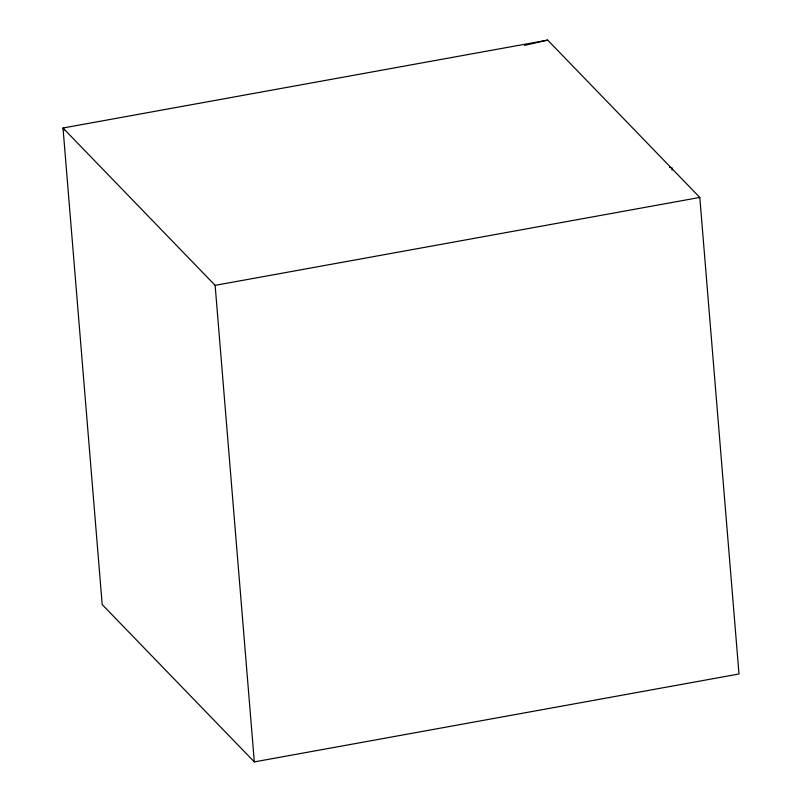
<?xml version="1.0" encoding="UTF-8"?>
<svg xmlns="http://www.w3.org/2000/svg" width="802" height="802" viewBox="0 0 802 802"><rect width="100%" height="100%" fill="white"/><g stroke="black" fill="none" stroke-linecap="round" stroke-linejoin="round"><path stroke-width="1.2" d="M524.488 45.433L547.676 40.1L699.805 197.442L738.993 673.991L254.324 761.9L102.195 604.558L63.007 128.009L547.676 40.1M64.27 129.944L63.007 128.009L215.136 285.352L699.805 197.442M669.49 167.468L671.906 167.618L672.126 170.104M215.136 285.352L254.324 761.9"/></g></svg>
